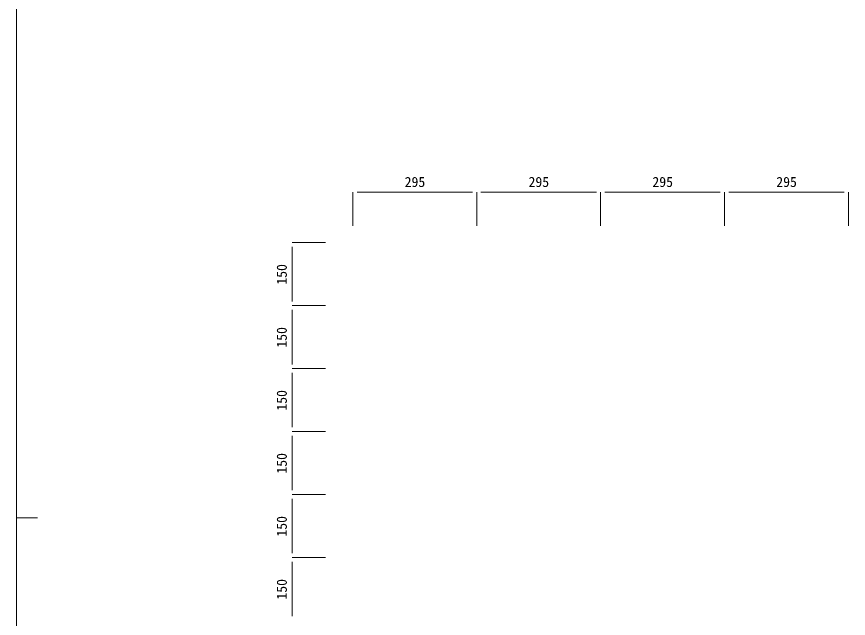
# Model space of a CAD drawing. Units: millimetres on the paper. Extents: x -401 to 401, y -279 to 279.
# Drawn here: x -400.7 to -202.6, y -143.3 to 0 of the extents above; entities that cross this region are included whole.
import ezdxf
from ezdxf.enums import TextEntityAlignment as Align

# ---------------------------------------------------------------- set-up
doc = ezdxf.new("R2010")
doc.units = ezdxf.units.MM
for name, color, linetype, lineweight in [('0-0_A-C01-補助線(非印刷)', 4, 'Continuous', 9), ('0-2_0-A12-寸法_目地', 5, 'Continuous', 9), ('0-F_0-A01-枠A', 4, 'Continuous', 9)]:
    doc.layers.add(name, color=color, linetype=linetype, lineweight=lineweight)
doc.styles.add('ＭＳ ゴシック', font='')
doc.styles.get('ＭＳ ゴシック').set_extended_font_data('MS Gothic')

msp = doc.modelspace()

# ---------------------------------------------------------------- linework, layer by layer
at = {"layer": '0-0_A-C01-補助線(非印刷)'}
msp.add_line((-400.667, -119.333), (-395.667, -119.333), dxfattribs=at)
at = {"layer": '0-2_0-A12-寸法_目地'}
for p, q in [((-320.598, -49.802), (-320.598, -41.828)), ((-292.098, -41.828), (-319.598, -41.828)), ((-291.098, -49.802), (-291.098, -41.828)), ((-291.098, -49.799), (-291.098, -41.828)), ((-262.598, -41.828), (-290.098, -41.828)), ((-261.598, -49.802), (-261.598, -41.828)), ((-261.598, -49.799), (-261.598, -41.828)), ((-233.098, -41.828), (-260.598, -41.828)), ((-232.098, -49.802), (-232.098, -41.828)), ((-232.098, -49.799), (-232.098, -41.828)), ((-203.598, -41.828), (-231.098, -41.828)), ((-202.598, -49.802), (-202.598, -41.828)), ((-202.598, -49.799), (-202.598, -41.828)), ((-327.098, -53.809), (-335.072, -53.809)), ((-335.072, -54.809), (-335.072, -67.809)), ((-327.098, -68.809), (-335.072, -68.809)), ((-327.098, -68.809), (-335.072, -68.809)), ((-335.072, -69.809), (-335.072, -82.809)), ((-327.098, -83.809), (-335.072, -83.809)), ((-327.098, -83.809), (-335.072, -83.809)), ((-335.072, -84.809), (-335.072, -97.809)), ((-327.098, -98.809), (-335.072, -98.809)), ((-327.098, -98.809), (-335.072, -98.809)), ((-335.072, -99.809), (-335.072, -112.809)), ((-327.098, -113.809), (-335.072, -113.809)), ((-327.098, -113.809), (-335.072, -113.809)), ((-335.072, -114.809), (-335.072, -127.809)), ((-327.098, -128.809), (-335.072, -128.809)), ((-327.098, -128.809), (-335.072, -128.809)), ((-335.072, -129.809), (-335.072, -142.809))]:
    msp.add_line(p, q, dxfattribs=at)
at = {"layer": '0-F_0-A01-枠A'}
msp.add_line((-400.667, 278.667), (-400.667, -278.667), dxfattribs=at)

# ---------------------------------------------------------------- texts
at = {"layer": '0-2_0-A12-寸法_目地', "style": 'ＭＳ ゴシック'}
for p in [(-308.266, -41.29), (-278.766, -41.29), (-249.266, -41.29), (-219.766, -41.29)]:
    msp.add_text('295', height=2.405, dxfattribs=at).set_placement(p, align=Align.BOTTOM_LEFT)
for p in [(-335.61, -63.842), (-335.61, -78.842), (-335.61, -93.842), (-335.61, -108.842), (-335.61, -123.842), (-335.61, -138.842)]:
    msp.add_text('150', height=2.405, rotation=90, dxfattribs=at).set_placement(p, align=Align.BOTTOM_LEFT)

doc.saveas('drawing.dxf')
